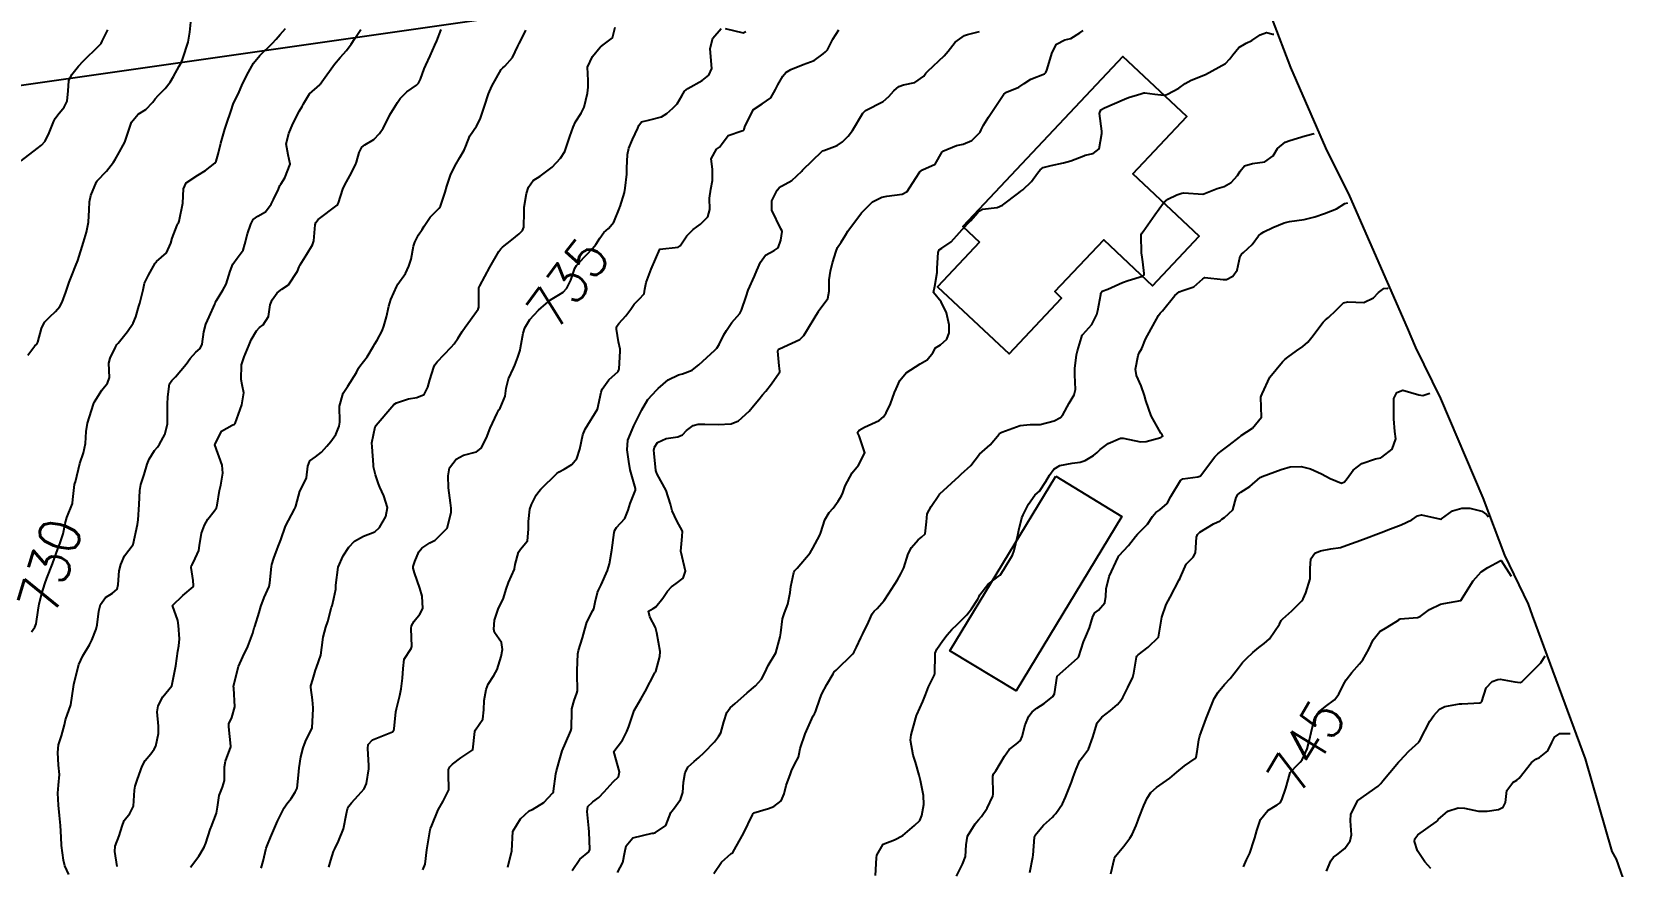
# Model space of a CAD drawing. Header units: metres. Extents: x 298520 to 308411, y 7433745 to 7450750.
# Drawn here: x 304879.1 to 305037.6, y 7439216.4 to 7439299.3 of the extents above; entities that cross this region are included whole.
import ezdxf
from ezdxf.enums import TextEntityAlignment as Align

# ---------------------------------------------------------------- set-up
doc = ezdxf.new("R2010")
doc.units = ezdxf.units.M
doc.header["$LTSCALE"] = 10
doc.linetypes.add('CONTINUO', pattern=[0])
for name, color, linetype in [('Area', 45, 'Continuous'), ('Cotas', 45, 'Continuous'), ('Curvas de Nivel 1m', 11, 'Continuous'), ('Curvas de Nivel 5m', 15, 'Continuous'), ('Edificações', 30, 'Continuous'), ('TEXTO', 45, 'Continuous')]:
    doc.layers.add(name, color=color, linetype=linetype)
doc.styles.add('Style-STANDARD', font='STANDARD.shx')

msp = doc.modelspace()

# ---------------------------------------------------------------- linework, layer by layer
at = {"layer": 'Area'}
msp.add_polyline3d([(305002.33, 7439300.56, 753.41), (305004.17, 7439295.79, 746.05), (305007.64, 7439287.81, 751.44), (305010.02, 7439283.02, 741), (305015.75, 7439269.93, 742.52), (305016.6, 7439267.95, 746.45), (305019.07, 7439262.9, 743.26), (305023.29, 7439253.03, 743.89), (305025.44, 7439247.32, 757.65), (305027.78, 7439242.44, 759.97), (305028.2, 7439241.33, 760.21), (305033.46, 7439227.09, 753.12), (305036.1, 7439217.86, 766.26), (305036.53, 7439217.11, 759.51), (305037.62, 7439213.99, 767.38)], dxfattribs=at)
at = {"layer": 'Curvas de Nivel 1m', "flags": 128}
for points, elevation in [([(304878.66, 7439267.21), (304879.38, 7439268.14), (304879.56, 7439268.3), (304879.67, 7439268.49), (304880.02, 7439269.86), (304880.32, 7439270.48), (304880.85, 7439271.03), (304881.41, 7439271.55), (304881.84, 7439272.04), (304882.08, 7439272.46), (304882.43, 7439273.47), (304882.79, 7439274.46), (304882.96, 7439274.95), (304883.47, 7439276.2), (304883.58, 7439276.45), (304883.64, 7439276.61), (304884.2, 7439278.44), (304884.51, 7439279.44), (304884.69, 7439280.43), (304884.75, 7439281.65), (304884.81, 7439282.43), (304884.92, 7439283.06), (304885.48, 7439284.42), (304885.57, 7439284.53), (304886.48, 7439285.51), (304887.19, 7439286.4), (304887.35, 7439286.65), (304887.6, 7439287.11), (304888.3, 7439288.39), (304888.65, 7439289.36), (304888.97, 7439290.38), (304889.65, 7439291.17), (304890.38, 7439291.64), (304891.1, 7439292.36), (304891.34, 7439292.68), (304891.67, 7439293.05), (304892.32, 7439293.71), (304892.83, 7439294.34), (304893.14, 7439294.9), (304893.71, 7439295.94), (304893.93, 7439296.33), (304894.08, 7439296.69), (304894.59, 7439298.32), (304894.76, 7439299.3), (304894.87, 7439300.31)], 729), ([(304878.02, 7439286.51), (304879.61, 7439287.75), (304880.02, 7439288.07), (304880.38, 7439288.48), (304880.78, 7439289.32), (304881.24, 7439290.47), (304881.38, 7439290.74), (304881.65, 7439291.09), (304882.28, 7439291.84), (304882.57, 7439292.46), (304882.67, 7439293.47), (304882.75, 7439294.46), (304883.05, 7439295.11), (304883.71, 7439295.93), (304884.18, 7439296.44), (304885.73, 7439297.96), (304885.95, 7439298.2), (304886.07, 7439298.42), (304886.63, 7439299.54)], 728), ([(304882.74, 7439215.57), (304882.35, 7439216.45), (304882.2, 7439217.01), (304882, 7439218.46), (304881.97, 7439219.28), (304881.91, 7439220.46), (304881.82, 7439221.46), (304881.73, 7439222.46), (304881.64, 7439223.67), (304881.71, 7439224.46), (304881.81, 7439225.52), (304881.73, 7439226.46), (304881.64, 7439227.72), (304881.72, 7439228.46), (304882.01, 7439229.36), (304882.32, 7439230.46), (304882.42, 7439230.96), (304882.94, 7439232.45), (304883.2, 7439234.22), (304883.23, 7439234.45), (304883.3, 7439234.77), (304883.75, 7439236.44), (304884.13, 7439237.31), (304884.79, 7439238.42), (304885.03, 7439238.87), (304885.47, 7439239.98), (304885.56, 7439240.41), (304885.72, 7439241.75), (304885.9, 7439242.41), (304886.38, 7439243.1), (304887.08, 7439243.56), (304887.54, 7439243.94), (304887.65, 7439244.39), (304887.75, 7439245.75), (304887.9, 7439246.39), (304888.27, 7439247.25), (304889.14, 7439248.38), (304889.56, 7439250.37), (304889.63, 7439250.84), (304889.72, 7439252.37), (304889.8, 7439253.76), (304889.91, 7439254.36), (304890.23, 7439255.35), (304890.54, 7439256.36), (304890.72, 7439256.88), (304891.25, 7439257.72), (304891.55, 7439258.06), (304891.77, 7439258.34), (304892.29, 7439259.33), (304892.54, 7439260.34), (304892.55, 7439261.08), (304892.54, 7439262.34), (304892.59, 7439263.06), (304892.75, 7439264.34), (304892.97, 7439264.7), (304893.34, 7439265.06), (304894.4, 7439266.31), (304894.79, 7439266.88), (304895.37, 7439267.49), (304895.81, 7439267.86), (304895.98, 7439268.29), (304896.15, 7439269.53), (304896.37, 7439270.29), (304896.68, 7439271.02), (304897.24, 7439272.28), (304897.3, 7439272.41), (304897.43, 7439272.64), (304898.06, 7439273.66), (304898.38, 7439274.27), (304898.77, 7439275.56), (304899.03, 7439276.26), (304899.48, 7439276.85), (304900.08, 7439277.65), (304900.24, 7439278.24), (304900.49, 7439279.26), (304900.84, 7439280.24), (304901.08, 7439280.69), (304901.53, 7439281.01), (304902.3, 7439281.46), (304902.85, 7439282.22), (304903.08, 7439282.68), (304903.57, 7439283.72), (304903.71, 7439284.06), (304903.8, 7439284.21), (304904.21, 7439284.83), (304904.73, 7439286.19), (304904.54, 7439287.13), (304904.33, 7439288.2), (304904.6, 7439289.23), (304905, 7439290.19), (304905.66, 7439291.49), (304905.93, 7439291.91), (304906.08, 7439292.18), (304906.67, 7439293.17), (304907.69, 7439294.09), (304907.73, 7439294.13), (304907.76, 7439294.16), (304907.9, 7439294.37), (304909.15, 7439296.14), (304909.72, 7439296.8), (304910.35, 7439297.5), (304910.82, 7439298.12), (304911.18, 7439298.67), (304911.75, 7439299.57)], 731), ([(304887.54, 7439216.39), (304887.3, 7439217.87), (304887.34, 7439218.39), (304887.76, 7439219.42), (304888.06, 7439220.39), (304888.25, 7439220.94), (304888.82, 7439221.64), (304889.18, 7439222.37), (304889.27, 7439223.95), (304889.32, 7439224.37), (304889.56, 7439225.07), (304890.02, 7439226.36), (304890.34, 7439226.9), (304890.89, 7439227.58), (304891.22, 7439228.03), (304891.39, 7439228.35), (304891.67, 7439229.59), (304891.64, 7439230.34), (304891.53, 7439231.75), (304891.62, 7439232.34), (304892.07, 7439233.23), (304892.97, 7439234.33), (304893.39, 7439236.32), (304893.57, 7439237.77), (304893.66, 7439238.32), (304893.73, 7439239.02), (304893.65, 7439240.32), (304893.57, 7439240.84), (304893.06, 7439242.33), (304894.08, 7439243.32), (304895.09, 7439244.18), (304895.14, 7439244.25), (304895.15, 7439244.3), (304895.1, 7439244.79), (304894.89, 7439246.08), (304894.95, 7439246.3), (304895, 7439246.41), (304895.12, 7439246.63), (304895.66, 7439247.77), (304895.73, 7439248.29), (304895.93, 7439249.52), (304896.23, 7439250.29), (304896.56, 7439250.89), (304897.18, 7439251.7), (304897.43, 7439252.03), (304897.48, 7439252.28), (304897.72, 7439253.76), (304897.85, 7439254.27), (304898.04, 7439255.46), (304897.98, 7439256.27), (304897.26, 7439258.28), (304897.91, 7439259.64), (304898.99, 7439260.26), (304899.2, 7439260.34), (304899.28, 7439260.42), (304899.94, 7439262.25), (304900.12, 7439263.45), (304899.97, 7439264.25), (304899.86, 7439264.78), (304899.91, 7439266.25), (304900.16, 7439267.05), (304900.67, 7439268.24), (304900.88, 7439268.74), (304901.39, 7439269.62), (304901.69, 7439269.94), (304902.05, 7439270.22), (304902.58, 7439271.05), (304902.77, 7439272.22), (304902.94, 7439272.71), (304903.44, 7439273.41), (304903.9, 7439273.75), (304904.58, 7439274.19), (304905.47, 7439275.54), (304905.65, 7439276), (304905.73, 7439276.18), (304906.41, 7439277.25), (304906.95, 7439278.17), (304907.08, 7439278.58), (304907.23, 7439280.16), (304907.3, 7439280.39), (304907.53, 7439280.69), (304909.42, 7439282.13), (304909.48, 7439282.2), (304909.55, 7439282.36), (304909.99, 7439283.7), (304910.16, 7439284.12), (304910.66, 7439285.04), (304911.22, 7439286.11), (304911.32, 7439286.38), (304911.61, 7439287.36), (304911.85, 7439287.87), (304912.15, 7439288.1), (304913.07, 7439288.65), (304913.63, 7439289.23), (304913.97, 7439289.76), (304914.14, 7439290.08), (304914.66, 7439291.08), (304915.24, 7439292.07), (304915.4, 7439292.33), (304915.67, 7439292.73), (304916.35, 7439293.38), (304917.31, 7439294.04), (304917.51, 7439294.23), (304917.7, 7439294.64), (304918.07, 7439295.68), (304918.21, 7439296.03), (304918.66, 7439296.96), (304919.13, 7439298.02), (304919.31, 7439298.45), (304919.76, 7439299.57)], 732), ([(304894.83, 7439216.3), (304895.66, 7439217.4), (304896.2, 7439218.29), (304896.37, 7439218.7), (304896.8, 7439220.05), (304896.85, 7439220.23), (304896.88, 7439220.28), (304897.42, 7439221.67), (304897.51, 7439222.27), (304897.68, 7439223.43), (304898.03, 7439224.27), (304898.2, 7439224.92), (304898.21, 7439226.27), (304898.31, 7439226.84), (304898.83, 7439228.26), (304898.84, 7439228.33), (304898.63, 7439230.26), (304898.65, 7439230.54), (304898.93, 7439231.2), (304899.23, 7439232.26), (304899.13, 7439234.1), (304899.12, 7439234.26), (304899.14, 7439234.42), (304899.62, 7439236.25), (304900.03, 7439237.22), (304900.55, 7439238.24), (304901.04, 7439239.56), (304901.18, 7439240.09), (304901.22, 7439240.23), (304901.65, 7439241.63), (304901.84, 7439242.22), (304902.17, 7439243.13), (304902.64, 7439244.21), (304902.73, 7439244.58), (304902.87, 7439246.21), (304902.92, 7439246.41), (304903.13, 7439247.02), (304903.44, 7439247.91), (304903.56, 7439248.2), (304903.8, 7439248.85), (304904.27, 7439250.19), (304905.18, 7439251.91), (304905.27, 7439252.09), (304905.29, 7439252.18), (304905.69, 7439253.69), (304905.98, 7439254.17), (304906.38, 7439255.01), (304906.49, 7439256.17), (304906.71, 7439256.7), (304907.25, 7439257.11), (304907.84, 7439257.56), (304908.39, 7439258.15), (304908.78, 7439258.63), (304909.27, 7439259.33), (304909.62, 7439260.13), (304909.68, 7439260.53), (304909.63, 7439262.14), (304910.01, 7439263.44), (304910.47, 7439264.12), (304911.35, 7439265.48), (304911.55, 7439265.91), (304911.68, 7439266.11), (304912.41, 7439267.05), (304913.02, 7439268.09), (304913.15, 7439268.32), (304913.38, 7439268.69), (304913.87, 7439269.61), (304914.06, 7439270.08), (304914.33, 7439271), (304914.55, 7439272.07), (304914.76, 7439272.74), (304915.34, 7439274.06), (304915.45, 7439274.27), (304916.19, 7439275.33), (304916.55, 7439276.05), (304916.77, 7439276.76), (304917.01, 7439278.04), (304917.12, 7439278.43), (304917.51, 7439279.16), (304917.86, 7439279.69), (304918.05, 7439280.03), (304918.64, 7439280.92), (304919.54, 7439281.82), (304919.69, 7439282.02), (304920.16, 7439283.41), (304920.32, 7439284.01), (304920.69, 7439285.11), (304921.11, 7439286), (304921.6, 7439286.85), (304922.02, 7439287.57), (304922.19, 7439287.98), (304922.61, 7439288.99), (304923.26, 7439289.97), (304923.41, 7439290.2), (304923.65, 7439290.77), (304924.06, 7439291.96), (304924.46, 7439293.18), (304924.77, 7439293.95), (304925.71, 7439295.59), (304925.88, 7439295.77), (304926.09, 7439295.94), (304926.85, 7439296.8), (304927.38, 7439297.92), (304927.49, 7439298.17), (304927.74, 7439298.63), (304928.17, 7439299.51)], 733), ([(304901.85, 7439216.22), (304902.07, 7439216.91), (304902.37, 7439218.21), (304902.48, 7439218.52), (304902.79, 7439219.26), (304903.18, 7439220.2), (304903.48, 7439220.87), (304904.16, 7439222.19), (304904.42, 7439222.59), (304904.84, 7439223.15), (304905.25, 7439223.77), (304905.43, 7439224.17), (304905.58, 7439225.46), (304905.62, 7439226.17), (304905.79, 7439227.27), (304906.04, 7439228.17), (304906.27, 7439228.8), (304906.92, 7439230.16), (304907.04, 7439232.06), (304907.04, 7439232.16), (304906.95, 7439232.94), (304906.8, 7439234.16), (304906.81, 7439234.33), (304906.98, 7439234.97), (304907.26, 7439235.88), (304907.36, 7439236.16), (304907.78, 7439237.38), (304907.9, 7439238.15), (304908.02, 7439239.16), (304908.3, 7439240.15), (304908.48, 7439240.72), (304908.86, 7439242.14), (304908.9, 7439242.3), (304909.08, 7439243.02), (304909.27, 7439243.95), (304909.29, 7439244.14), (304909.29, 7439244.33), (304909.52, 7439246.13), (304910, 7439247.26), (304910.58, 7439248.12), (304911.15, 7439248.71), (304912.04, 7439249.22), (304913.16, 7439249.65), (304913.63, 7439250.08), (304914.25, 7439251.15), (304914.41, 7439252.07), (304914.04, 7439253.23), (304913.66, 7439254.08), (304913.53, 7439254.4), (304913.23, 7439255.3), (304913.04, 7439256.09), (304913.02, 7439256.3), (304912.88, 7439258.09), (304912.87, 7439258.49), (304913.19, 7439260.09), (304913.22, 7439260.15), (304913.28, 7439260.23), (304914.84, 7439262.07), (304915.06, 7439262.31), (304915.31, 7439262.47), (304916.5, 7439262.87), (304917.32, 7439263), (304918.06, 7439263.3), (304918.44, 7439264.03), (304918.62, 7439264.75), (304919.02, 7439266.02), (304919.13, 7439266.25), (304919.36, 7439266.53), (304920.75, 7439268), (304921.03, 7439268.34), (304921.39, 7439268.86), (304921.84, 7439269.54), (304922.15, 7439269.98), (304922.68, 7439270.71), (304923.42, 7439271.79), (304923.48, 7439271.97), (304923.5, 7439273.92), (304923.52, 7439273.97), (304923.58, 7439274.1), (304924.6, 7439275.95), (304925.49, 7439277.52), (304925.67, 7439277.76), (304925.84, 7439277.94), (304926.77, 7439278.66), (304927.51, 7439279.25), (304927.84, 7439279.6), (304927.95, 7439279.92), (304927.99, 7439281.46), (304928.01, 7439281.92), (304928.22, 7439283.26), (304928.42, 7439283.91), (304928.91, 7439284.58), (304929.58, 7439285), (304930.77, 7439285.88), (304931.6, 7439286.8), (304932.03, 7439287.44), (304932.19, 7439287.86), (304932.54, 7439288.95), (304932.87, 7439289.86), (304933.1, 7439290.4), (304933.66, 7439291.27), (304933.96, 7439291.85), (304934.29, 7439293.24), (304934.36, 7439293.84), (304934.35, 7439294.49), (304934.28, 7439295.84), (304934.79, 7439296.9), (304935.55, 7439297.82), (304935.65, 7439297.91), (304935.73, 7439297.95), (304936.79, 7439298.76), (304937.06, 7439299.81)], 734), ([(304917.92, 7439216.03), (304918.17, 7439216.62), (304918.34, 7439218.02), (304918.39, 7439218.42), (304918.65, 7439220.02), (304918.69, 7439220.14), (304918.81, 7439220.45), (304919.45, 7439222.01), (304919.96, 7439222.88), (304920.5, 7439224), (304920.49, 7439225.61), (304920.47, 7439226), (304920.6, 7439226.27), (304920.88, 7439226.54), (304921.71, 7439227.16), (304922.9, 7439227.97), (304923.08, 7439229.81), (304923.17, 7439229.97), (304923.88, 7439231.01), (304923.99, 7439231.96), (304924.04, 7439232.87), (304924.22, 7439233.96), (304924.42, 7439234.51), (304924.99, 7439235.37), (304925.32, 7439235.95), (304925.72, 7439237.24), (304925.83, 7439237.94), (304925.73, 7439238.64), (304925.04, 7439239.62), (304924.97, 7439239.95), (304925.05, 7439240.87), (304925.43, 7439241.94), (304925.95, 7439243.06), (304926.2, 7439243.93), (304926.43, 7439244.59), (304927.04, 7439245.92), (304927.05, 7439245.98), (304927.12, 7439246.39), (304927.43, 7439247.62), (304927.65, 7439247.91), (304928.32, 7439248.74), (304928.44, 7439249.91), (304928.42, 7439250.66), (304928.56, 7439251.91), (304928.72, 7439252.37), (304929.2, 7439253.28), (304929.45, 7439253.65), (304929.66, 7439253.89), (304931.23, 7439255.43), (304931.49, 7439255.61), (304931.97, 7439255.86), (304932.75, 7439256.35), (304933.24, 7439256.93), (304933.54, 7439257.85), (304933.83, 7439259.29), (304934.05, 7439259.84), (304935.3, 7439261.82), (304935.64, 7439263.51), (304935.75, 7439263.82), (304936.41, 7439264.74), (304937.35, 7439265.59), (304937.42, 7439265.73), (304937.44, 7439265.8), (304937.53, 7439267.64), (304937.53, 7439267.8), (304937.38, 7439268.54), (304937.17, 7439269.8), (304937.19, 7439270.01), (304937.41, 7439270.36), (304938.1, 7439271.11), (304938.59, 7439271.79), (304938.94, 7439272.28), (304939.44, 7439272.78), (304939.91, 7439273.31), (304940, 7439273.77), (304940.11, 7439274.42), (304940.61, 7439275.76), (304941.49, 7439277.75), (304943.29, 7439277.94), (304943.5, 7439278.08), (304944.17, 7439279.06), (304944.8, 7439279.71), (304945.53, 7439280.24), (304946.27, 7439280.96), (304946.44, 7439281.69), (304946.43, 7439282.82), (304946.54, 7439283.69), (304946.71, 7439284.56), (304946.71, 7439285.69), (304946.58, 7439286.72), (304947.1, 7439287.69), (304947.41, 7439287.89), (304947.62, 7439288.14), (304948.26, 7439289.04), (304949.64, 7439289.5), (304949.76, 7439289.54), (304949.86, 7439289.66), (304949.98, 7439289.99), (304950.78, 7439291.64), (304951.67, 7439292.18), (304952.51, 7439292.78), (304952.99, 7439293.62), (304953.21, 7439294.09), (304953.7, 7439294.94), (304954.01, 7439295.3), (304954.5, 7439295.6), (304955.72, 7439296.09), (304956.81, 7439296.48), (304957.73, 7439297.15), (304957.95, 7439297.34), (304958.16, 7439297.56), (304958.69, 7439298.61), (304959.29, 7439299.54)], 736), ([(304926.38, 7439216.3), (304926.78, 7439217.92), (304926.88, 7439219.84), (304926.9, 7439219.92), (304927.63, 7439221.1), (304928.51, 7439221.9), (304928.72, 7439222), (304928.83, 7439222.05), (304929.97, 7439222.75), (304930.85, 7439223.69), (304930.91, 7439223.81), (304930.93, 7439223.87), (304931.14, 7439225.6), (304931.2, 7439225.87), (304931.57, 7439227.19), (304931.78, 7439227.86), (304932.12, 7439228.65), (304932.65, 7439229.85), (304932.7, 7439230.08), (304932.73, 7439231.85), (304932.74, 7439232.06), (304932.96, 7439232.87), (304933.22, 7439233.59), (304933.29, 7439233.85), (304933.27, 7439235.57), (304933.27, 7439235.85), (304933.35, 7439237.52), (304933.4, 7439237.85), (304933.79, 7439239.09), (304933.99, 7439239.84), (304934.22, 7439240.67), (304934.84, 7439241.83), (304934.91, 7439241.99), (304935.07, 7439242.64), (304935.3, 7439243.61), (304935.39, 7439243.83), (304935.66, 7439244.38), (304936.28, 7439245.81), (304936.47, 7439246.46), (304936.7, 7439247.81), (304936.94, 7439249.58), (304937, 7439249.8), (304937.17, 7439250.06), (304937.99, 7439250.98), (304938.34, 7439251.79), (304938.52, 7439252.45), (304939.05, 7439253.78), (304939.05, 7439253.95), (304938.54, 7439255.79), (304938.41, 7439256.62), (304938.24, 7439257.79), (304938.3, 7439258.75), (304938.72, 7439259.79), (304938.9, 7439260.17), (304939.29, 7439260.99), (304939.7, 7439261.77), (304940.3, 7439262.79), (304941.2, 7439263.75), (304941.33, 7439263.88), (304942.32, 7439264.76), (304943.35, 7439265.26), (304943.72, 7439265.35), (304944.69, 7439265.72), (304945.07, 7439266), (304945.36, 7439266.24), (304946.95, 7439267.69), (304947.15, 7439267.91), (304947.38, 7439268.26), (304947.85, 7439269.22), (304948.11, 7439269.67), (304948.64, 7439270.44), (304949.42, 7439271.36), (304949.6, 7439271.66), (304950.05, 7439273.04), (304950.27, 7439273.65), (304950.88, 7439275.05), (304951.14, 7439275.63), (304951.48, 7439276.45), (304951.98, 7439277.13), (304952.84, 7439277.62), (304953.23, 7439277.88), (304953.51, 7439278.64), (304953.64, 7439279.49), (304953.62, 7439279.61), (304953.52, 7439279.77), (304952.62, 7439281.62), (304952.62, 7439282.56), (304953.16, 7439283.61), (304953.34, 7439283.85), (304953.58, 7439284.01), (304954.6, 7439284.58), (304955.59, 7439285.51), (304955.67, 7439285.59), (304957.61, 7439287.48), (304957.66, 7439287.51), (304957.78, 7439287.56), (304959.12, 7439288.05), (304959.63, 7439288.4), (304960.2, 7439288.97), (304960.64, 7439289.53), (304961.66, 7439291.26), (304961.92, 7439291.51), (304963.67, 7439292.43), (304964.24, 7439292.92), (304964.73, 7439293.48), (304965.25, 7439293.91), (304965.69, 7439294.06), (304966.84, 7439294.3), (304967.71, 7439294.93), (304967.93, 7439295.22), (304968.12, 7439295.44), (304969.73, 7439296.96), (304970.13, 7439297.41), (304970.84, 7439298.31), (304971.76, 7439298.98), (304972.05, 7439299.09), (304973.26, 7439299.38)], 737), ([(304932.76, 7439215.99), (304933.52, 7439217.09), (304934.42, 7439217.83), (304934.54, 7439218.08), (304934.47, 7439219.83), (304934.44, 7439220.2), (304934.25, 7439221.84), (304934.34, 7439222.33), (304934.84, 7439222.81), (304935.42, 7439223.24), (304935.94, 7439223.81), (304936.86, 7439224.78), (304937.37, 7439225.29), (304937.47, 7439225.79), (304936.9, 7439227.8), (304937.78, 7439228.93), (304938.2, 7439229.79), (304938.41, 7439230.3), (304938.89, 7439231.78), (304938.91, 7439231.81), (304938.94, 7439231.88), (304939.64, 7439233.09), (304940.04, 7439233.76), (304940.99, 7439235.62), (304941.04, 7439235.7), (304941.08, 7439235.75), (304941.5, 7439237.26), (304941.51, 7439237.75), (304941.18, 7439239.61), (304941.15, 7439239.75), (304941.05, 7439240.13), (304940.5, 7439241.2), (304940.36, 7439241.76), (304940.81, 7439242.02), (304941.07, 7439242.18), (304941.79, 7439243.04), (304942.25, 7439243.74), (304942.65, 7439244.18), (304943.1, 7439244.49), (304943.8, 7439245.02), (304944.03, 7439245.72), (304943.7, 7439247.15), (304943.57, 7439247.73), (304943.7, 7439249.18), (304943.73, 7439249.72), (304943.17, 7439250.74), (304942.72, 7439251.73), (304942.54, 7439252.38), (304942.1, 7439253.74), (304941.23, 7439255.36), (304941.11, 7439255.63), (304941.08, 7439255.75), (304940.91, 7439257.42), (304940.89, 7439257.76), (304940.97, 7439258.05), (304941.26, 7439258.51), (304942.1, 7439258.91), (304943.27, 7439259.08), (304943.73, 7439259.27), (304944.14, 7439259.72), (304944.8, 7439260.21), (304945.29, 7439260.33), (304945.94, 7439260.35), (304947.29, 7439260.32), (304948.57, 7439260.39), (304949.29, 7439260.69), (304950.36, 7439261.64), (304950.79, 7439262.16), (304951.32, 7439262.81), (304951.7, 7439263.25), (304952.01, 7439263.62), (304952.58, 7439264.37), (304953.35, 7439265.44), (304953.41, 7439265.55), (304953.42, 7439265.61), (304953.36, 7439266.13), (304953.21, 7439267.61), (304953.24, 7439267.74), (304953.38, 7439267.84), (304954.61, 7439268.38), (304955.39, 7439268.77), (304955.81, 7439269.17), (304956.05, 7439269.58), (304957.02, 7439271.17), (304957.26, 7439271.56), (304957.32, 7439271.67), (304957.43, 7439271.82), (304958.17, 7439272.83), (304958.3, 7439273.55), (304958.32, 7439274.7), (304958.44, 7439275.55), (304958.66, 7439276.37), (304959, 7439277.54), (304959.14, 7439277.9), (304959.51, 7439278.43), (304959.93, 7439279.12), (304960.17, 7439279.53), (304961.54, 7439281.34), (304961.68, 7439281.51), (304962.63, 7439282.43), (304963.56, 7439282.91), (304964.05, 7439283), (304965.57, 7439283.2), (304966.07, 7439283.46), (304966.88, 7439284.75), (304967.31, 7439285.44), (304967.59, 7439285.62), (304968.85, 7439286.18), (304969.54, 7439287.42), (304969.57, 7439287.46), (304969.61, 7439287.49), (304970.98, 7439288.05), (304971.62, 7439288.19), (304972.48, 7439288.53), (304973.31, 7439289.37), (304973.43, 7439289.59), (304973.65, 7439290.05), (304974.15, 7439290.87), (304974.47, 7439291.36), (304974.95, 7439292.07), (304975.68, 7439293.14), (304975.93, 7439293.35), (304977.16, 7439293.86), (304977.7, 7439294.2), (304978.37, 7439294.65), (304979.71, 7439295.18), (304979.79, 7439295.22), (304979.86, 7439295.3), (304979.94, 7439295.52), (304980.47, 7439297.29), (304980.91, 7439298.12), (304981.75, 7439298.56), (304982.33, 7439298.69), (304983.22, 7439299.26), (304983.55, 7439299.47)], 738), ([(304937.29, 7439215.79), (304937.79, 7439216.77), (304937.99, 7439217.79), (304938.15, 7439218.43), (304938.8, 7439219.23), (304940.73, 7439219.68), (304940.8, 7439219.68), (304940.86, 7439219.69), (304941.06, 7439219.75), (304942.09, 7439220.46), (304942.59, 7439221.73), (304942.67, 7439221.89), (304942.83, 7439222.08), (304943.54, 7439223.03), (304943.76, 7439223.72), (304943.82, 7439224.76), (304944.01, 7439225.72), (304944.31, 7439226.29), (304944.89, 7439226.81), (304945.37, 7439227.22), (304945.88, 7439227.7), (304946.91, 7439228.77), (304947.31, 7439229.29), (304947.53, 7439229.67), (304947.84, 7439230.76), (304948.13, 7439231.67), (304948.47, 7439232.14), (304948.96, 7439232.59), (304949.53, 7439233.09), (304950.18, 7439233.64), (304950.98, 7439234.33), (304951.6, 7439235.01), (304951.91, 7439235.62), (304952.25, 7439236.37), (304953.02, 7439237.61), (304953.43, 7439239.21), (304953.52, 7439239.61), (304953.67, 7439240.99), (304953.86, 7439241.6), (304954.22, 7439242.45), (304954.43, 7439243.6), (304954.5, 7439244.2), (304954.79, 7439245.59), (304954.91, 7439245.8), (304955.12, 7439246.02), (304956.42, 7439247.57), (304956.69, 7439248.01), (304957.15, 7439248.89), (304957.4, 7439249.32), (304957.5, 7439249.56), (304957.88, 7439250.85), (304958.33, 7439251.55), (304958.72, 7439252.01), (304959.2, 7439252.7), (304959.53, 7439253.21), (304959.68, 7439253.53), (304959.91, 7439254.22), (304960.61, 7439255.52), (304961.24, 7439256.27), (304961.86, 7439257.5), (304961.28, 7439259.2), (304961.14, 7439259.51), (304961.29, 7439259.74), (304961.84, 7439260.06), (304963.29, 7439260.7), (304963.72, 7439261.07), (304963.98, 7439261.48), (304964.42, 7439262.38), (304964.81, 7439263.48), (304964.96, 7439263.85), (304965.35, 7439264.7), (304965.98, 7439265.46), (304967.36, 7439266.33), (304968.05, 7439266.75), (304968.62, 7439267.43), (304968.89, 7439267.92), (304969.39, 7439268.24), (304970, 7439268.81), (304970.24, 7439269.41), (304970.24, 7439270.23), (304969.99, 7439271.41), (304969.44, 7439272.49), (304968.68, 7439273.43), (304968.82, 7439274.06), (304969.04, 7439275.42), (304969.06, 7439275.84), (304969.14, 7439277.42), (304969.24, 7439277.68), (304969.5, 7439277.85), (304970.45, 7439278.47), (304971.26, 7439279.39), (304971.53, 7439279.71), (304972.36, 7439280.56), (304973.09, 7439281.37), (304973.32, 7439281.6), (304973.55, 7439281.71), (304975.02, 7439281.89), (304975.55, 7439282.11), (304977.15, 7439283.33), (304977.38, 7439283.5), (304977.57, 7439283.65), (304978.44, 7439284.45), (304979.03, 7439285.31), (304979.27, 7439285.63), (304979.6, 7439285.85), (304980.38, 7439286.07), (304981.6, 7439286.33), (304982.34, 7439286.53), (304983.61, 7439287.03), (304983.77, 7439287.09), (304984.55, 7439287.24), (304985.15, 7439287.71), (304985.43, 7439289.23), (304985.41, 7439289.47), (304985.17, 7439291.23), (304985.32, 7439291.58), (304985.67, 7439291.8), (304986.69, 7439292.23), (304987.68, 7439292.66), (304988.07, 7439292.81), (304989.28, 7439293.18), (304989.59, 7439293.28), (304989.68, 7439293.29), (304990.69, 7439293.16), (304991.58, 7439293.05), (304991.68, 7439293.05), (304991.76, 7439293.07), (304991.94, 7439293.15), (304993.07, 7439293.76), (304993.7, 7439294.2), (304994.28, 7439294.55), (304995.71, 7439295.11), (304997.72, 7439296.18), (304998.14, 7439296.67), (304998.42, 7439297.07), (304999.04, 7439297.77), (304999.75, 7439298.23), (305000.32, 7439298.49), (305001.14, 7439299.04), (305001.77, 7439299.28), (305002.4, 7439299.11), (305002.52, 7439299.11)], 739), ([(304962.92, 7439215.49), (304963.03, 7439217.23), (304963.06, 7439217.49), (304963.67, 7439218.61), (304964.8, 7439219.02), (304965.63, 7439219.46), (304966.81, 7439220.44), (304967.31, 7439220.94), (304967.52, 7439221.43), (304967.72, 7439222.55), (304967.69, 7439223.43), (304967.38, 7439224.92), (304967.26, 7439225.44), (304966.89, 7439226.73), (304966.65, 7439227.44), (304966.41, 7439228.94), (304966.47, 7439229.45), (304966.94, 7439231.16), (304967.01, 7439231.38), (304967.03, 7439231.44), (304967.63, 7439232.76), (304967.88, 7439233.43), (304968.19, 7439234.22), (304968.78, 7439235.42), (304968.81, 7439235.6), (304968.84, 7439237.42), (304968.85, 7439237.59), (304969.02, 7439237.98), (304969.61, 7439238.84), (304970.03, 7439239.41), (304970.51, 7439239.94), (304971.05, 7439240.44), (304972.01, 7439241.39), (304972.47, 7439241.99), (304973.09, 7439242.95), (304973.23, 7439243.23), (304973.28, 7439243.37), (304974.07, 7439244.4), (304975.11, 7439245.2), (304975.3, 7439245.35), (304975.69, 7439245.91), (304976.52, 7439247.33), (304976.69, 7439247.78), (304977.05, 7439249.32), (304977.17, 7439249.8), (304977.47, 7439251.02), (304977.58, 7439251.32), (304978.12, 7439252.38), (304978.77, 7439253.3), (304979.01, 7439253.51), (304979.22, 7439253.7), (304979.86, 7439254.66), (304980.21, 7439255.29), (304980.66, 7439255.86), (304981.24, 7439256.25), (304982.46, 7439256.48), (304983.25, 7439256.57), (304983.76, 7439256.73), (304984.6, 7439257.24), (304984.95, 7439257.54), (304985.26, 7439257.84), (304986.06, 7439258.43), (304987.28, 7439258.94), (304987.54, 7439258.94), (304989.27, 7439258.59), (304989.83, 7439258.62), (304991.28, 7439259.03), (304991.37, 7439259.07), (304991.47, 7439259.16), (304991.42, 7439259.29), (304991.29, 7439259.45), (304990.33, 7439261.17), (304989.79, 7439262.71), (304989.67, 7439263.18), (304989.34, 7439264.15), (304988.87, 7439265.18), (304988.75, 7439265.8), (304989.01, 7439267.18), (304989.14, 7439267.42), (304989.38, 7439267.85), (304989.77, 7439268.81), (304989.94, 7439269.17), (304990.47, 7439270.11), (304991.05, 7439271.16), (304991.21, 7439271.37), (304991.43, 7439271.61), (304992.68, 7439273.14), (304993.09, 7439273.5), (304993.45, 7439273.63), (304994.56, 7439274.01), (304995.47, 7439274.8), (304995.65, 7439274.92), (304997.47, 7439274.72), (304997.8, 7439274.74), (304998.45, 7439275.07), (304998.88, 7439275.66), (304999.18, 7439277.06), (304999.31, 7439277.25), (304999.5, 7439277.4), (305000.36, 7439278.2), (305000.99, 7439279.05), (305001.26, 7439279.31), (305001.53, 7439279.47), (305002.4, 7439279.9), (305003.54, 7439280.37), (305004.06, 7439280.48), (305005.54, 7439280.68), (305006.57, 7439280.97), (305007.55, 7439281.28), (305008.74, 7439281.76), (305009.56, 7439282.27), (305009.85, 7439282.35)], 741), ([(304970.96, 7439215.4), (304971.55, 7439216.61), (304971.85, 7439217.38), (304971.94, 7439218.52), (304972.07, 7439219.38), (304972.82, 7439220.62), (304973.17, 7439221.02), (304973.46, 7439221.36), (304974.02, 7439222.17), (304974.58, 7439223.35), (304974.62, 7439223.58), (304974.58, 7439225.35), (304974.65, 7439225.57), (304974.88, 7439225.89), (304975.73, 7439227.34), (304976.22, 7439228.01), (304976.91, 7439228.55), (304977.32, 7439228.91), (304977.5, 7439229.31), (304977.81, 7439230.44), (304978.16, 7439231.31), (304978.49, 7439231.76), (304978.96, 7439232.11), (304979.67, 7439232.59), (304980.54, 7439233.28), (304980.71, 7439233.55), (304980.99, 7439235.28), (304983.01, 7439237.09), (304983.08, 7439237.18), (304983.12, 7439237.25), (304983.58, 7439238.7), (304983.82, 7439239.24), (304984.19, 7439240.1), (304984.53, 7439241.24), (304984.72, 7439241.58), (304985.07, 7439241.86), (304985.72, 7439242.58), (304985.82, 7439243.22), (304985.86, 7439243.98), (304986.16, 7439245.21), (304987.04, 7439247.11), (304987.08, 7439247.2), (304987.1, 7439247.24), (304987.13, 7439247.28), (304988.06, 7439248.28), (304988.77, 7439249.18), (304988.95, 7439249.4), (304989.17, 7439249.6), (304989.95, 7439250.39), (304990.45, 7439251.17), (304990.77, 7439251.58), (304991.19, 7439251.83), (304991.9, 7439252.45), (304992.27, 7439253.14), (304993.23, 7439254.76), (304993.45, 7439254.91), (304994.95, 7439255.11), (304995.17, 7439255.17), (304995.23, 7439255.21), (304996.65, 7439257.09), (304996.95, 7439257.4), (304997.26, 7439257.65), (304998.07, 7439258.27), (304999.09, 7439259.06), (304999.2, 7439259.15), (304999.28, 7439259.21), (305000.38, 7439259.96), (305001.3, 7439261.04), (305001.21, 7439263.04), (305001.24, 7439263.13), (305001.34, 7439263.37), (305002.1, 7439265.03), (305003.37, 7439266.55), (305003.61, 7439266.77), (305003.9, 7439267), (305004.75, 7439267.63), (305005.39, 7439268.07), (305005.88, 7439268.5), (305006.3, 7439268.98), (305007.42, 7439270.47), (305007.66, 7439270.72), (305007.95, 7439270.95), (305008.69, 7439271.69), (305009.44, 7439272.41), (305009.88, 7439272.49), (305011.44, 7439272.43), (305012.4, 7439272.91), (305012.92, 7439273.43), (305013.46, 7439273.83), (305013.8, 7439273.87), (305013.87, 7439273.84)], 742), ([(304978.27, 7439215.79), (304978.57, 7439217.3), (304978.59, 7439217.5), (304978.73, 7439219.3), (304978.74, 7439219.36), (304978.8, 7439219.5), (304979.63, 7439220.48), (304980.5, 7439221.28), (304980.66, 7439221.44), (304980.83, 7439221.64), (304981.51, 7439222.6), (304981.81, 7439223.27), (304982.39, 7439224.77), (304982.58, 7439225.25), (304982.88, 7439226.06), (304983.23, 7439226.9), (304983.48, 7439227.24), (304984.09, 7439228.05), (304984.53, 7439229.23), (304984.61, 7439229.55), (304984.94, 7439230.64), (304985.4, 7439231.22), (304986.29, 7439231.87), (304986.96, 7439232.48), (304987.29, 7439232.87), (304987.51, 7439233.19), (304988, 7439234.17), (304988.48, 7439235.19), (304988.6, 7439235.58), (304988.86, 7439237.18), (304988.9, 7439237.29), (304989.02, 7439237.42), (304990.01, 7439238.19), (304991.04, 7439239.16), (304991.39, 7439241.16), (304991.82, 7439242.41), (304992.2, 7439243.14), (304993.11, 7439244.88), (304993.2, 7439245.04), (304993.23, 7439245.13), (304993.81, 7439246.44), (304994.48, 7439247.12), (304994.71, 7439247.55), (304994.81, 7439249.11), (304994.91, 7439249.37), (304995.17, 7439249.62), (304996.51, 7439250.43), (304997.18, 7439250.75), (304997.35, 7439250.9), (304997.61, 7439251.08), (304998.43, 7439251.83), (304998.78, 7439253.06), (304998.93, 7439253.35), (304999.22, 7439253.58), (305000.13, 7439254.14), (305001.16, 7439255.04), (305001.2, 7439255.07), (305001.23, 7439255.09), (305001.34, 7439255.14), (305003.24, 7439255.85), (305004.15, 7439256.09), (305005.24, 7439256.13), (305006.16, 7439255.9), (305007.24, 7439255.42), (305008.11, 7439254.95), (305009.23, 7439254.49), (305009.55, 7439254.61), (305009.79, 7439254.93), (305010.41, 7439255.76), (305011.25, 7439256.42), (305012.63, 7439256.9), (305013.14, 7439257.01), (305013.26, 7439257.06), (305014.28, 7439257.86), (305014.62, 7439258.88), (305014.55, 7439259.62), (305014.43, 7439260.88), (305014.43, 7439261.76), (305014.45, 7439262.88), (305014.73, 7439263.48), (305015.34, 7439263.73), (305016.92, 7439263.25), (305017.33, 7439263.19), (305018.03, 7439263.43)], 743), ([(304986.31, 7439215.65), (304986.67, 7439217.2), (304986.78, 7439217.39), (304987.59, 7439218.39), (304988.21, 7439219.19), (304988.43, 7439219.56), (304988.82, 7439220.45), (304989.03, 7439220.97), (304989.1, 7439221.18), (304989.58, 7439222.43), (304989.92, 7439223.17), (304990.29, 7439223.74), (304990.86, 7439224.22), (304992.18, 7439225.14), (304992.88, 7439225.76), (304993.62, 7439226.39), (304994.69, 7439227.11), (304994.78, 7439227.23), (304994.9, 7439227.82), (304995.06, 7439228.97), (304995.09, 7439229.11), (304995.17, 7439229.35), (304995.8, 7439231.1), (304996.11, 7439231.93), (304996.59, 7439233.09), (304996.98, 7439233.72), (304997.61, 7439234.45), (304998.16, 7439235.07), (304998.55, 7439235.51), (304999, 7439236.13), (304999.41, 7439236.66), (304999.79, 7439237.05), (305000.43, 7439237.64), (305001.03, 7439238.15), (305001.54, 7439238.53), (305002.09, 7439239.02), (305003.06, 7439240.47), (305003.24, 7439240.83), (305003.39, 7439241.01), (305004.29, 7439241.79), (305005.09, 7439242.57), (305005.3, 7439242.78), (305005.44, 7439242.98), (305005.69, 7439243.57), (305006.12, 7439244.97), (305006.13, 7439245.99), (305006.18, 7439246.97), (305006.6, 7439247.51), (305007.14, 7439247.76), (305008.16, 7439247.94), (305009.15, 7439248.1), (305009.78, 7439248.31), (305011.16, 7439248.82), (305011.23, 7439248.85), (305011.41, 7439248.92), (305013.17, 7439249.59), (305014.11, 7439249.94), (305015.18, 7439250.33), (305016.23, 7439250.85), (305016.8, 7439251.23), (305017.19, 7439251.33), (305019.1, 7439250.91), (305019.18, 7439250.92), (305020.28, 7439251.72), (305021.2, 7439252.01), (305021.98, 7439252.01), (305023.2, 7439251.7), (305023.65, 7439251.38), (305023.85, 7439251.13)], 744), ([(305007.73, 7439215.92), (305008.18, 7439216.95), (305008.43, 7439217.29), (305008.78, 7439217.54), (305009.57, 7439218.16), (305010.09, 7439218.93), (305010.22, 7439219.52), (305010.14, 7439220.93), (305010.17, 7439221.59), (305010.85, 7439222.92), (305012.87, 7439224.35), (305013.14, 7439224.61), (305013.36, 7439224.89), (305014.05, 7439225.71), (305014.89, 7439226.74), (305014.96, 7439226.81), (305015.02, 7439226.87), (305015.94, 7439227.83), (305016.92, 7439228.73), (305016.97, 7439228.8), (305016.99, 7439228.85), (305017.04, 7439228.96), (305018.03, 7439230.83), (305018.4, 7439231.38), (305018.96, 7439232.01), (305019.5, 7439232.28), (305020.97, 7439232.53), (305021.21, 7439232.55), (305022.97, 7439232.65), (305023.07, 7439232.67), (305023.2, 7439232.77), (305023.6, 7439234.15), (305024.2, 7439234.76), (305024.78, 7439234.96), (305025, 7439234.98), (305026.46, 7439234.74), (305026.99, 7439234.65), (305027.16, 7439234.73), (305029.01, 7439236.57), (305029.05, 7439236.62), (305029.48, 7439237.33)], 746), ([(305018.11, 7439216.17), (305017.52, 7439216.84), (305016.79, 7439217.93), (305016.48, 7439218.85), (305016.53, 7439219.13), (305016.81, 7439219.53), (305018.64, 7439220.82), (305018.73, 7439220.91), (305018.83, 7439221.03), (305019.79, 7439221.86), (305020.84, 7439222.22), (305021.47, 7439222.17), (305022.84, 7439221.89), (305023.73, 7439221.87), (305024.84, 7439222.04), (305025.32, 7439222.27), (305025.54, 7439222.74), (305025.67, 7439223.94), (305026.28, 7439224.74), (305026.66, 7439224.95), (305026.88, 7439225.15), (305028.11, 7439226.71), (305028.54, 7439227.06), (305028.9, 7439227.21), (305029.74, 7439227.86), (305030.14, 7439228.69), (305030.39, 7439229.22), (305030.93, 7439229.6), (305031.47, 7439229.59), (305031.96, 7439229.59)], 747)]:
    msp.add_lwpolyline(points, dxfattribs=dict(at, elevation=elevation))
at = {"layer": 'Curvas de Nivel 5m', "flags": 128}
for points, elevation in [([(304879.04, 7439239.71), (304879.36, 7439240.17), (304879.49, 7439240.49), (304879.69, 7439241.85), (304879.79, 7439242.48), (304880.05, 7439243.51), (304880.35, 7439244.48), (304880.54, 7439245.03), (304881.11, 7439246.47), (304881.65, 7439247.95), (304881.86, 7439248.46), (304882.17, 7439249.44), (304882.37, 7439250.46), (304882.55, 7439251.07), (304883.1, 7439252.45), (304883.12, 7439252.52), (304883.19, 7439253.16), (304883.32, 7439254.34), (304883.34, 7439254.45), (304883.39, 7439254.62), (304883.85, 7439256.44), (304884.19, 7439257.5), (304884.39, 7439258.43), (304884.47, 7439259.63), (304884.6, 7439260.43), (304885.21, 7439262.33), (304885.24, 7439262.42), (304885.25, 7439262.47), (304885.31, 7439262.57), (304886.01, 7439263.73), (304886.57, 7439264.41), (304886.77, 7439264.97), (304886.73, 7439266.41), (304886.85, 7439266.92), (304887.38, 7439268), (304887.53, 7439268.25), (304887.64, 7439268.4), (304888.56, 7439269.55), (304889.14, 7439270.37), (304889.41, 7439271.03), (304889.7, 7439272.09), (304889.79, 7439272.37), (304890.12, 7439273.69), (304890.28, 7439274.36), (304890.65, 7439275.17), (304891.34, 7439276.35), (304891.39, 7439276.43), (304891.47, 7439276.5), (304892.44, 7439277.39), (304892.87, 7439278.34), (304893, 7439278.84), (304893.52, 7439280.14), (304893.59, 7439280.26), (304893.64, 7439280.33), (304893.72, 7439280.52), (304894.08, 7439282.32), (304894.13, 7439283.75), (304894.41, 7439284.32), (304895.58, 7439285.09), (304896.33, 7439285.55), (304897.26, 7439286.28), (304897.4, 7439286.48), (304897.6, 7439287.17), (304897.84, 7439288.28), (304898.24, 7439289.66), (304898.45, 7439290.27), (304898.83, 7439291.43), (304899.11, 7439292.26), (304899.3, 7439292.63), (304899.68, 7439293.38), (304899.94, 7439294), (304900.04, 7439294.25), (304900.59, 7439295.35), (304901.11, 7439296.24), (304901.72, 7439296.99), (304902.99, 7439298.22), (304903.34, 7439298.61), (304903.75, 7439299.08), (304904.28, 7439299.68)], 730), ([(304908.58, 7439216.32), (304908.77, 7439216.99), (304909.05, 7439217.86), (304909.17, 7439218.13), (304909.55, 7439218.88), (304910.05, 7439220.12), (304910.33, 7439221.63), (304910.45, 7439222.12), (304910.57, 7439222.37), (304910.83, 7439222.7), (304911.5, 7439223.44), (304912.09, 7439224.1), (304912.34, 7439224.61), (304912.56, 7439226.09), (304912.57, 7439226.4), (304912.47, 7439228.09), (304912.51, 7439228.49), (304912.91, 7439228.98), (304914.4, 7439229.55), (304914.92, 7439229.76), (304915.04, 7439229.94), (304915.07, 7439230.06), (304915.25, 7439231.75), (304915.31, 7439232.06), (304915.64, 7439233.37), (304915.79, 7439234.05), (304915.92, 7439235.11), (304915.98, 7439236.05), (304916.08, 7439236.98), (304916.78, 7439238.04), (304916.83, 7439238.24), (304916.77, 7439240.04), (304916.8, 7439240.29), (304917.05, 7439240.76), (304917.63, 7439241.46), (304917.93, 7439242.03), (304917.86, 7439243.25), (304917.62, 7439244.03), (304917.11, 7439245.58), (304916.98, 7439246.04), (304916.97, 7439246.19), (304917.12, 7439246.68), (304917.54, 7439247.64), (304917.82, 7439248.03), (304918.63, 7439248.55), (304919.15, 7439248.82), (304920.36, 7439250), (304920.76, 7439251.58), (304920.74, 7439252), (304920.68, 7439252.51), (304920.48, 7439254), (304920.43, 7439255.21), (304920.58, 7439256), (304921.24, 7439256.85), (304921.98, 7439257.25), (304923.25, 7439257.61), (304923.71, 7439257.96), (304924.24, 7439258.98), (304924.63, 7439259.95), (304925.3, 7439261.44), (304925.48, 7439261.76), (304925.61, 7439261.94), (304926.12, 7439263.13), (304926.22, 7439263.93), (304926.43, 7439264.84), (304926.93, 7439265.92), (304927.06, 7439266.22), (304927.36, 7439267.01), (304927.6, 7439267.69), (304927.65, 7439267.92), (304927.91, 7439269.4), (304928.06, 7439269.91), (304928.56, 7439270.76), (304929.42, 7439271.66), (304929.68, 7439271.9), (304930.63, 7439272.69), (304931.44, 7439273.19), (304931.86, 7439273.45), (304932.25, 7439273.86), (304932.64, 7439274.67), (304933.04, 7439275.85), (304933.2, 7439276.13), (304933.48, 7439276.42), (304934.83, 7439277.83), (304935.12, 7439278.2), (304935.51, 7439278.83), (304935.92, 7439279.41), (304936.37, 7439279.81), (304936.92, 7439280.42), (304937.48, 7439281.8), (304937.49, 7439281.85), (304937.55, 7439281.98), (304937.98, 7439283.38), (304938.05, 7439283.8), (304938.19, 7439285.19), (304938.21, 7439285.79), (304938.26, 7439287.14), (304938.41, 7439287.79), (304938.76, 7439288.65), (304939.29, 7439289.78), (304939.4, 7439290.02), (304939.65, 7439290.41), (304940.49, 7439290.61), (304941.65, 7439290.9), (304942.18, 7439291.22), (304942.78, 7439291.74), (304943.2, 7439292.2), (304943.68, 7439292.98), (304943.95, 7439293.46), (304944.26, 7439293.72), (304945.7, 7439294.52), (304946.37, 7439295.03), (304946.64, 7439295.69), (304946.55, 7439296.87), (304946.5, 7439297.69), (304946.74, 7439298.7), (304947.57, 7439299.68)], 735), ([(304947.97, 7439299.68), (304949.76, 7439299.24), (304950.03, 7439299.38)], 735), ([(304946.84, 7439215.68), (304947.62, 7439216.82), (304948.59, 7439217.66), (304948.71, 7439217.74), (304948.78, 7439217.83), (304949.81, 7439219.64), (304950.69, 7439221.5), (304950.75, 7439221.63), (304950.78, 7439221.68), (304950.82, 7439221.72), (304952.3, 7439222.15), (304952.83, 7439222.33), (304953.55, 7439222.9), (304953.84, 7439223.6), (304954.05, 7439224.41), (304954.47, 7439225.59), (304954.57, 7439225.9), (304954.89, 7439226.58), (304955.25, 7439227.23), (304955.32, 7439227.58), (304955.42, 7439228.09), (304955.94, 7439229.57), (304956.74, 7439231.36), (304956.87, 7439231.56), (304956.89, 7439231.61), (304956.95, 7439231.76), (304957.42, 7439233.1), (304957.58, 7439233.55), (304958.08, 7439234.45), (304958.72, 7439235.54), (304958.82, 7439235.72), (304959, 7439235.89), (304960.66, 7439237.52), (304960.8, 7439237.72), (304961.02, 7439238.19), (304961.45, 7439239.09), (304961.66, 7439239.5), (304962.23, 7439240.67), (304962.6, 7439241.49), (304962.79, 7439241.77), (304963.07, 7439242.03), (304963.77, 7439242.8), (304964.21, 7439243.48), (304965.11, 7439244.87), (304965.45, 7439245.46), (304965.72, 7439246.06), (304966.18, 7439247.45), (304966.5, 7439248.1), (304967.15, 7439248.83), (304967.5, 7439249.1), (304967.85, 7439249.43), (304967.99, 7439250.62), (304968.06, 7439251.43), (304968.46, 7439252.16), (304969.21, 7439253.29), (304969.27, 7439253.36), (304969.32, 7439253.42), (304971.23, 7439255.18), (304971.33, 7439255.29), (304971.44, 7439255.39), (304972.4, 7439256.22), (304973.25, 7439257.37), (304974.33, 7439258.3), (304975.21, 7439259.35), (304975.24, 7439259.39), (304975.28, 7439259.44), (304975.48, 7439259.54), (304977.29, 7439260.22), (304978.29, 7439260.31), (304979.29, 7439260.32), (304980.69, 7439260.67), (304981.3, 7439261), (304981.55, 7439261.27), (304982.17, 7439262.42), (304982.68, 7439263.26), (304982.81, 7439263.78), (304982.72, 7439265.26), (304982.73, 7439265.88), (304982.9, 7439267.25), (304982.99, 7439267.65), (304983.4, 7439268.97), (304983.47, 7439269.18), (304983.52, 7439269.25), (304984.42, 7439270.24), (304984.93, 7439271.23), (304985.03, 7439271.63), (304985.31, 7439273.23), (304985.33, 7439273.36), (304985.46, 7439273.55), (304986, 7439273.76), (304987.47, 7439274.43), (304988.02, 7439274.64), (304989.47, 7439275.07), (304989.54, 7439275.11), (304989.61, 7439275.18), (304989.63, 7439275.33), (304989.49, 7439276.47), (304989.38, 7439277.18), (304989.36, 7439277.31), (304989.33, 7439279.18), (304989.38, 7439279.32), (304989.53, 7439279.51), (304990.68, 7439281.16), (304991.55, 7439282.35), (304991.98, 7439282.72), (304992.88, 7439283.14), (304993.38, 7439283.32), (304993.57, 7439283.35), (304995.46, 7439283.22), (304995.56, 7439283.23), (304996.88, 7439283.78), (304997.58, 7439283.98), (304998.28, 7439284.38), (304998.89, 7439285.07), (304999.16, 7439285.5), (304999.6, 7439286.02), (305000.39, 7439286.27), (305001.61, 7439286.42), (305002.45, 7439287.03), (305002.88, 7439287.76), (305003.63, 7439288.38), (305004.09, 7439288.55), (305005.64, 7439288.99), (305006.51, 7439289.23)], 740), ([(304999.48, 7439216.34), (304999.81, 7439217.05), (305000.12, 7439217.71), (305000.57, 7439219.04), (305000.62, 7439219.23), (305000.81, 7439219.96), (305001.2, 7439221.03), (305001.91, 7439221.95), (305002.85, 7439222.51), (305003.14, 7439222.71), (305003.32, 7439223.01), (305003.7, 7439224.17), (305003.92, 7439225), (305004.15, 7439225.73), (305004.89, 7439226.5), (305005.14, 7439226.73), (305005.32, 7439226.99), (305005.82, 7439228.07), (305006.06, 7439228.98), (305006.21, 7439229.7), (305006.53, 7439230.97), (305006.64, 7439231.28), (305006.95, 7439231.72), (305007.64, 7439232.28), (305008.53, 7439232.95), (305008.98, 7439233.5), (305009.44, 7439234.48), (305009.69, 7439234.93), (305010.27, 7439235.66), (305011.01, 7439236.51), (305011.34, 7439236.92), (305011.96, 7439237.98), (305012.38, 7439238.9), (305013.05, 7439239.73), (305013.76, 7439240.18), (305014.9, 7439240.87), (305014.98, 7439240.95), (305015.06, 7439241), (305016.8, 7439241.12), (305017.07, 7439241.24), (305017.99, 7439241.92), (305019.09, 7439242.44), (305019.4, 7439242.51), (305021.09, 7439242.8), (305022.33, 7439244.78), (305023.12, 7439245.66), (305023.79, 7439246.1), (305024.99, 7439246.75), (305025.08, 7439246.8), (305025.11, 7439246.8), (305025.12, 7439246.79), (305026.11, 7439245.25)], 745)]:
    msp.add_lwpolyline(points, dxfattribs=dict(at, elevation=elevation))
at = {"layer": 'Edificações'}
for points in [[(304973.25, 7439278.44), (304969.08, 7439274.01), (304976.19, 7439267.32), (304981.42, 7439272.88), (304980.74, 7439273.52), (304985.6, 7439278.68), (304990.46, 7439274.11), (304995.1, 7439279.04), (304988.51, 7439285.24), (304993.85, 7439290.92), (304987.51, 7439296.89), (304971.6, 7439279.99)], [(304980.83, 7439255.16), (304987.41, 7439251.18), (304976.9, 7439233.82), (304970.32, 7439237.8)]]:
    msp.add_lwpolyline(points, close=True, dxfattribs=at)
at = {"layer": 'TEXTO', "linetype": 'CONTINUO'}
msp.add_polyline3d([(304805.39, 7439283.67, 0), (305003.53, 7439312, 0)], dxfattribs=at)

# ---------------------------------------------------------------- texts
at = {"layer": 'Cotas', "style": 'Style-STANDARD'}
for s, rotation, p in [('735', 53.2344, (304932.35, 7439274.39, 735)), ('730', 72.4441, (304880.87, 7439246.26, 730)), ('745', 58.9689, (305005.73, 7439228.35, 745))]:
    msp.add_text(s, height=4, rotation=rotation, dxfattribs=at).set_placement(p, align=Align.MIDDLE_CENTER)

doc.saveas('drawing.dxf')
